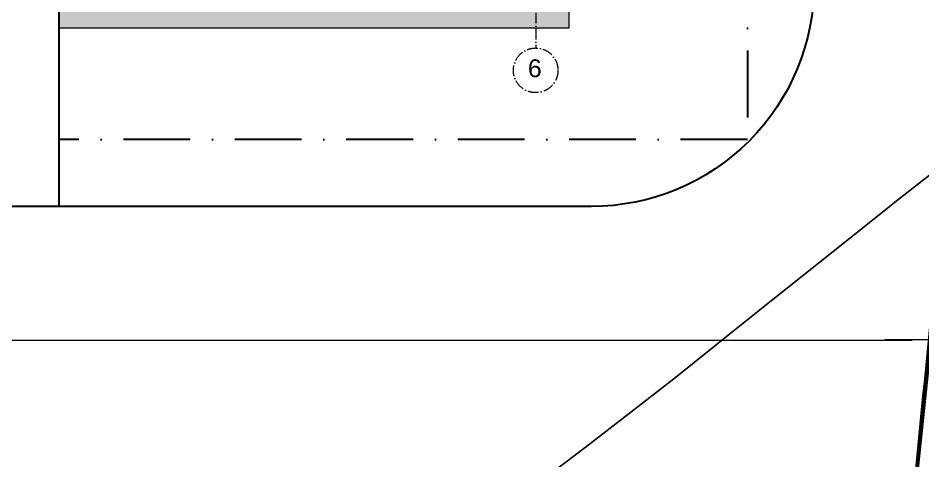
# Model space of a CAD drawing. Header units: millimetres. Extents: x 1353783 to 6492029790, y -7276956 to -512500.
# Drawn here: x 9993790 to 9997850, y -2845242 to -2843258 of the extents above; entities that cross this region are included whole.
import ezdxf

# ---------------------------------------------------------------- set-up
doc = ezdxf.new("R2010")
doc.units = ezdxf.units.MM
for name, pattern in [('482 Границы районов', [5, 3, -1, 0, -1]), ('ACAD_ISO10W100', [18, 12, -3, 0, -3]), ('CONTI', [0]), ('осевая', [50.8, 31.75, -6.35, 6.35, -6.35])]:
    doc.linetypes.add(name, pattern=pattern)
doc.layers.get('0').update_dxf_attribs({"lineweight": 5})
doc.layers.get('Defpoints').update_dxf_attribs({"color": 255})
doc.layers.add('AREA', color=1, linetype='Continuous', lineweight=15, plot=False)
for name, color, linetype in [('GORIZUNKNOWN', 32, 'CONTI'), ('Заливка', 7, 'Continuous'), ('РЕЛЬЕФ', 7, 'CONTI')]:
    doc.layers.add(name, color=color, linetype=linetype)
for name, color, linetype, lineweight in [('ГП-Граница учасика ИЖС', 3, 'Continuous', 5), ('ГП-Тратуар', 3, 'Continuous', 5), ('ГР.УЧ', 12, 'ограждение1', 40), ('оси', 231, 'осевая', 9)]:
    doc.layers.add(name, color=color, linetype=linetype, lineweight=lineweight)
doc.styles.add('GOST Common', font='', dxfattribs={"height": 3})
doc.styles.get('GOST Common').set_extended_font_data('GOST Common')
doc.linetypes.add('ограждение1', pattern='A,6.35,-2.54,[133,ltypeshp.shx,S=2.54,R=0,X=-2.54,Y=0],-2.54,25.4', length=36.83)

# ---------------------------------------------------------------- blocks, each defined once
blk = doc.blocks.new('амвамвам')
at = {"lineweight": 30, "ltscale": 100, "true_color": 0x939598}
h = blk.add_hatch(color=252, dxfattribs=at)
h.dxf.hatch_style = 1
h.paths.add_polyline_path([(9923280, -3620392), (9923280, -3620892), (9918930, -3620892), (9918930, -3620392)], flags=17)
h.paths.add_polyline_path([(9926080, -3620392), (9926080, -3620892), (9937530, -3620892), (9937530, -3605992), (9912030, -3605992), (9911530, -3605992), (9911530, -3623392), (9912030, -3623392), (9912030, -3606492), (9937030, -3606492), (9937030, -3620392)])
at = {"color": 251, "lineweight": 15, "ltscale": 100, "true_color": 0x636466}
blk.add_lwpolyline([(9926080, -3620392), (9926080, -3620892), (9937530, -3620892), (9937530, -3605992), (9912030, -3605992), (9911530, -3605992), (9911530, -3623392), (9912030, -3623392), (9912030, -3606492), (9937030, -3606492), (9937030, -3620392)], close=True, dxfattribs=at)
blk = doc.blocks.new('ТИП-3')
at = {"layer": 'оси', "color": 251, "linetype": 'ACAD_ISO10W100', "lineweight": 13, "ltscale": 20, "true_color": 0x636466}
blk.add_line((10387714, -2868431), (10387714, -2883281), dxfattribs=at)
blk.add_circle((10387714, -2883781), 500, dxfattribs=at)
at = {"layer": 'оси', "color": 251, "linetype": 'ACAD_ISO10W100', "lineweight": 13, "ltscale": 20, "true_color": 0x636466, "insert": (10387694, -2883535), "char_height": 400, "width": 158.4, "attachment_point": 2, "line_spacing_factor": 1.016949, "style": 'GOST Common'}
blk.add_mtext('{\\fArial|b0|i0|c204|p34;6}', dxfattribs=at)
blk = doc.blocks.new('оо')
at = {"layer": 'GORIZUNKNOWN', "color": 9, "true_color": 0xc7c8ca}
blk.add_lwpolyline([(222882.913, -3431815.092), (222884.233, -3431814.632), (222885.453, -3431814.192), (222886.603, -3431813.772), (222887.733, -3431813.342), (222888.863, -3431812.912), (222890.043, -3431812.462), (222891.313, -3431811.982), (222892.693, -3431811.462), (222894.223, -3431810.902), (222895.873, -3431810.302), (222897.613, -3431809.682), (222899.383, -3431809.052), (222901.173, -3431808.422), (222902.923, -3431807.812), (222904.623, -3431807.232), (222906.203, -3431806.682), (222907.653, -3431806.182), (222908.923, -3431805.752), (222913.353, -3431804.332), (222913.893, -3431804.132), (222918.683, -3431802.322)], dxfattribs=at)

msp = doc.modelspace()

# ---------------------------------------------------------------- hatches: boundary and pattern name
at = {"layer": 'Заливка', "lineweight": 13, "ltscale": 100}
h = msp.add_hatch(dxfattribs=at)
h.set_pattern_fill('ANSI31', color=5, scale=500)
h.set_pattern_definition([(45, (298297.6, 0), (-1122.53202, 1122.53202), [])])
edge = h.paths.add_edge_path()
edge.add_line((9993521.7, -2792997.2), (9997384.3, -2799850.2))
edge.add_arc((9991112, -2803385.5), 7200, 1.90921, 29.40719, ccw=False)
edge.add_line((9998308, -2803145.6), (9998562.4, -2810751.7))
edge.add_line((9998562.4, -2810751.7), (9998562.4, -2843655.4))
edge.add_arc((9991344.8, -2843654.6), 7217.6, 354.3683, 359.99312, ccw=False)
edge.add_line((9998527.5, -2844362.8), (9997354.7, -2855583.7))
edge.add_arc((9998546.4, -2855726.4), 1200.2, 173.1727, 265.2807)
edge.add_line((9998447.7, -2856922.5), (10009648, -2857846.4))
edge.add_arc((10009745.7, -2856650.3), 1200.1, 265.3316, 378.4962)
edge.add_line((10010883.8, -2856269.6), (10004063.5, -2835875.3))
edge.add_arc((10009188.6, -2833879.5), 5500, 181.1082, 201.2773, ccw=False)
edge.add_line((10003689.7, -2833985.8), (10002920.7, -2794236.1))
edge.add_arc((10001720.9, -2794259.3), 1200, 1.1082, 75.4144)
edge.add_line((10002023.1, -2793097.9), (10001343, -2792921))
edge.add_line((10001343, -2792921), (9994867.6, -2791246.2))
edge.add_arc((9994567.1, -2792408), 1200, 75.4992, 209.4072)

# ---------------------------------------------------------------- linework, layer by layer
at = {"layer": 'AREA', "color": 0}
msp.add_line((9998099.2, -2844699.4), (9997679.1, -2844699.4), dxfattribs=at)
at = {"layer": 'Defpoints', "lineweight": 0, "ltscale": 100}
msp.add_lwpolyline([(9990886.7, -2789701.4), (9992999, -2793291.8), (9996861.6, -2800144.8, -0.120562), (9997708.3, -2803165.6), (9997962.4, -2810761.7), (9997962.4, -2843655.4, -0.024483), (9997930.6, -2844302.3), (9996758.4, -2855517.3), (9996556.6, -2857457.5, 0.20289)], format="xyb", dxfattribs=at)
msp.add_lwpolyline([(9958662, -2844701.4), (9997801, -2844701.4)], dxfattribs=at)
at = {"layer": 'ГП-Граница учасика ИЖС', "color": 251, "lineweight": 30, "ltscale": 100}
msp.add_lwpolyline([(9992542.4, -2835201.7), (9992542.4, -2834601.7, -0.414214), (9992842.4, -2834301.7), (9996362.4, -2834301.7, -0.414214), (9997362.4, -2835301.7), (9997362.4, -2843101.7, -0.414214), (9996362.4, -2844101.7), (9992842.4, -2844101.7, -0.414214), (9992542.4, -2843801.7), (9992542.4, -2843201.6)], format="xyb", dxfattribs=at)
at = {"layer": 'ГП-Граница учасика ИЖС', "color": 94, "linetype": '482 Границы районов', "lineweight": 30, "ltscale": 100}
msp.add_lwpolyline([(9991162.4, -2843801.7), (9990562.4, -2843801.7), (9990562.4, -2838901.7), (9997062.4, -2838901.7), (9997062.4, -2843801.7), (9993972.4, -2843801.7)], dxfattribs=at)
at = {"layer": 'ГП-Граница учасика ИЖС', "color": 251, "lineweight": 30, "ltscale": 100}
msp.add_lwpolyline([(9995912.4, -2843201.6), (9993972.4, -2843201.6), (9993972.4, -2844101.7)], dxfattribs=at)
at = {"layer": 'ГР.УЧ', "lineweight": 50, "ltscale": 50}
msp.add_lwpolyline([(9996494.1, -2858056.4, -0.000073), (9997765.4, -2845883.1, -0.003019), (9997962.4, -2843896.8), (9997934.6, -2810081.4), (9997659.8, -2802556.7, 0.09197), (9997084.6, -2800684.7, 0.018978), (9996794, -2800133.6, -0.010053), (9995789.7, -2798243.1), (9989974.7, -2788087)], format="xyb", dxfattribs=at)

# ---------------------------------------------------------------- block references
at = {"color": 1, "lineweight": 30, "xscale": 0.1999999999999998, "yscale": 0.1999999999999998, "zscale": 0.1999999999999998, "rotation": 359.9999889757423}
msp.add_blockref('амвамвам', (8008756.4, -2119122.9), dxfattribs=at)
at = {"layer": 'ГП-Тратуар', "color": 3, "lineweight": 30, "xscale": 0.1999999999999998, "yscale": 0.1999999999999998, "zscale": 0.1999999999999998, "rotation": 359.9999889757423}
msp.add_blockref('ТИП-3', (7918569.6, -2266735.1), dxfattribs=at)
at = {"layer": 'РЕЛЬЕФ', "color": 240, "lineweight": 30, "true_color": 0xed1f24, "xscale": 200.0000000000001, "yscale": 200.0000000000001, "zscale": 200.0000000000001, "rotation": 17.80578495452471}
msp.add_blockref('оо', (-242329121, 637008728.1), dxfattribs=at)

doc.saveas('drawing.dxf')
